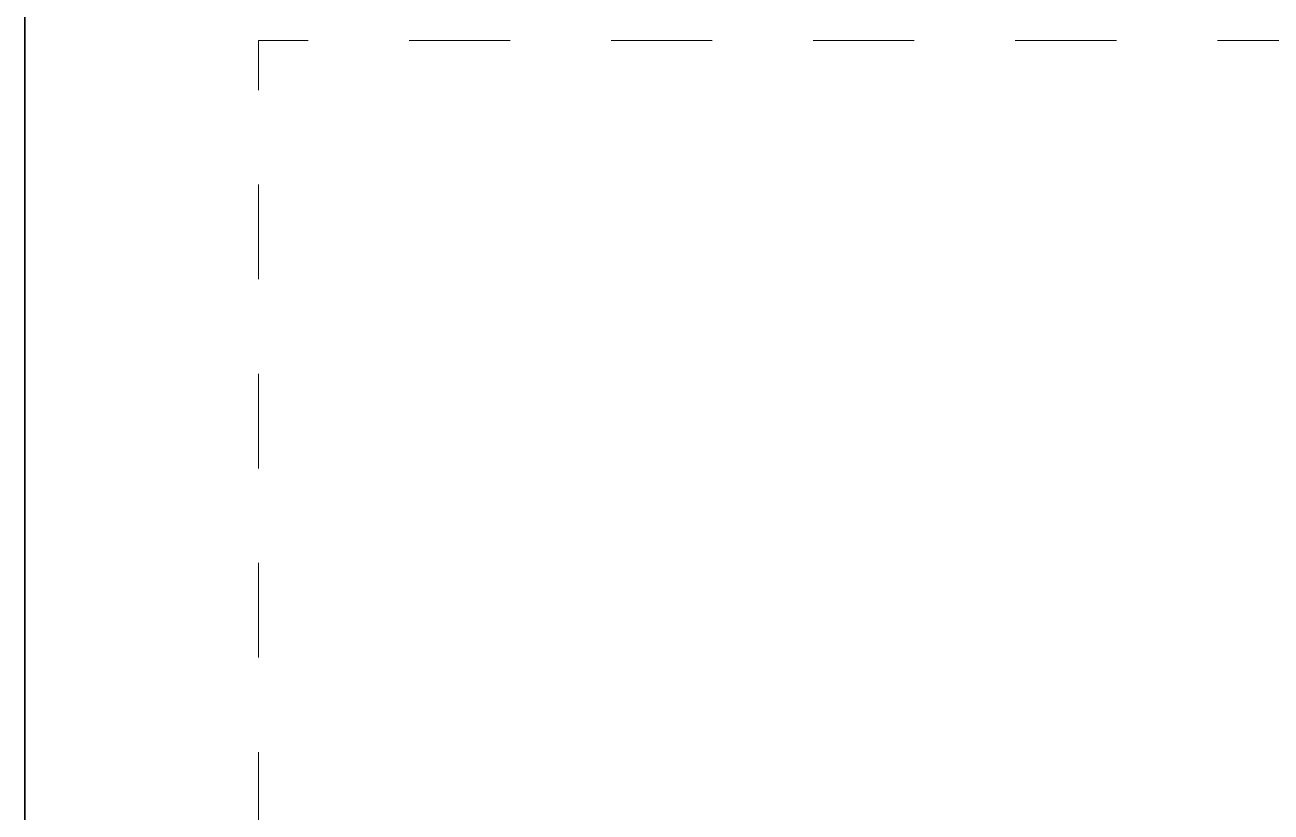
# Model space of a CAD drawing. Header units: inches. Extents: x 1 to 361, y -269 to -1.
# Drawn here: x 1 to 54.3, y -202 to -168.3 of the extents above; entities that cross this region are included whole.
import ezdxf

# ---------------------------------------------------------------- set-up
doc = ezdxf.new("R2010")
doc.units = ezdxf.units.IN
doc.header["$MEASUREMENT"] = 0
doc.linetypes.add('AI-Linetype-2', pattern=[8.090077, 4.045039, -4.045039])
doc.linetypes.add('AI-Linetype-3', pattern=[8.64445, 4.322225, -4.322225])
doc.layers.add('Layer 1', color=7, linetype='Continuous')

# ---------------------------------------------------------------- blocks, each defined once
blk = doc.blocks.new('block 3')
at = {"layer": 'Layer 1', "color": 7, "lineweight": 9}
blk.add_lwpolyline([(11, -171.117), (11, -169.001), (13.117, -169.001)], dxfattribs=at)
at = {"layer": 'Layer 1', "color": 7, "linetype": 'AI-Linetype-3', "lineweight": 9}
blk.add_lwpolyline([(17.439, -169.001), (101.722, -169.001)], dxfattribs=at)
at = {"layer": 'Layer 1', "color": 7, "linetype": 'AI-Linetype-2', "lineweight": 9}
blk.add_lwpolyline([(11, -235.838), (11, -173.14)], dxfattribs=at)
blk = doc.blocks.new('block 2')
at = {"layer": 'Layer 1'}
blk.add_blockref('block 3', (0, 0), dxfattribs=at)

msp = doc.modelspace()

# ---------------------------------------------------------------- linework, layer by layer
at = {"layer": 'Layer 1', "color": 7, "lineweight": 35}
msp.add_lwpolyline([(360.999, -269), (1, -269), (1, -0.999), (360.999, -0.999), (360.999, -269)], dxfattribs=at)

# ---------------------------------------------------------------- block references
at = {"layer": 'Layer 1'}
msp.add_blockref('block 2', (0, 0), dxfattribs=at)

doc.saveas('drawing.dxf')
